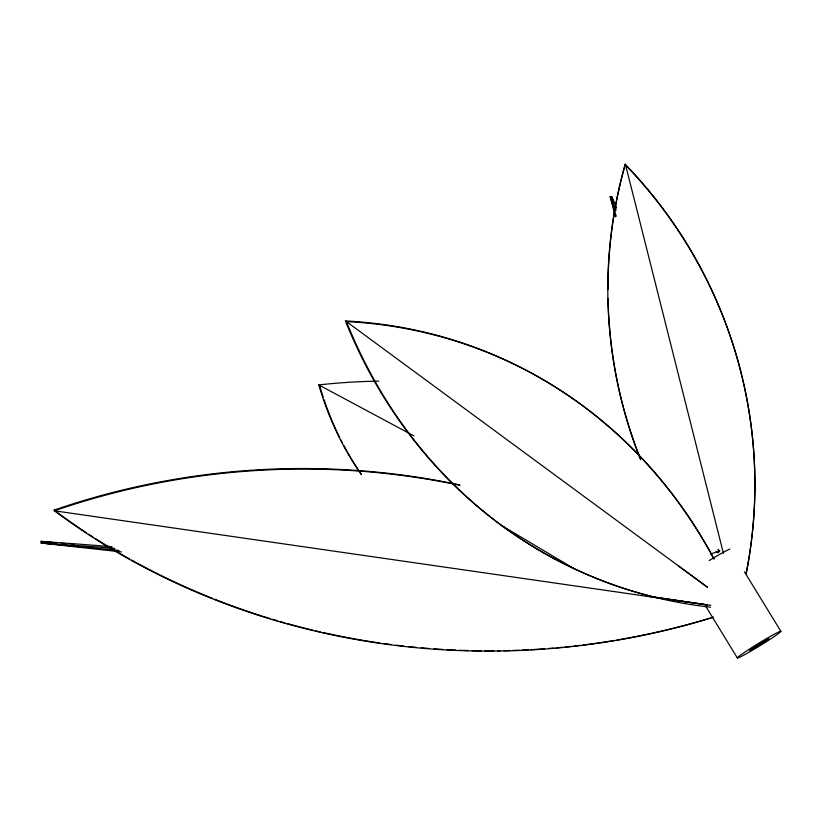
<?xml version="1.0" encoding="UTF-8"?>
<svg xmlns="http://www.w3.org/2000/svg" width="822" height="822" viewBox="0 0 822 822"><rect width="100%" height="100%" fill="white"/><g stroke="black" fill="none" stroke-linecap="round" stroke-linejoin="round"><path stroke-width="1.23" d="M717.801 549.271L719.733 550.884L718.038 552.867L716.137 551.213M710.506 554.059L719.733 550.884M119.046 550.452L41.1 543.023L41.141 541.4A765.94 22.8 6.3 0 1 112.121 546.722M56.471 542.89L41.141 541.4A765.94 22.8 6.3 0 0 47.491 542.119M61.588 543.383L65.421 543.763M71.812 544.38L74.36 544.626M615.431 216.772A562.567 39.281 76.2 0 1 610.212 196.653L611.794 196.807A561.981 38.428 76.3 0 1 616.654 208.038M707.074 604.992L54.437 510.801L54.108 510.092A694.292 629.087 -4.7 0 1 459.765 484.918M646.03 595.981L707.002 604.838M710.783 605.352L653.993 596.998A543.506 484.528 -67.2 0 1 345.394 320.94L346.442 321.587A542.253 482.863 -67.1 0 1 714.102 558.97M361.372 474.633A709.92 452.141 -38.5 0 1 318.802 384.922L413.836 435.835M501.626 525.525L574.383 568.845M707.619 587.36L346.442 321.587A542.253 482.863 -67.1 0 0 710.578 607.201M678.407 565.906L707.362 587.206M744.475 571.865L780.9 631.378A25.533 1.356 -31.5 0 1 747.886 652.843A25.533 1.356 -31.5 0 1 748.554 649.678A25.533 1.356 -31.5 0 1 780.9 631.378M705.543 605.948L737.324 657.888M610.212 196.653L616.243 216.248M613.284 201.719L611.794 196.807A561.981 38.428 76.3 0 0 613.078 201.842M723.442 553.401L625.357 164.092A459.652 457.566 45.8 0 0 607.951 289.488M713.239 617.332A694.076 628.748 -4.9 0 1 54.437 510.801A694.076 628.748 -4.9 0 1 459.93 485.319M746.14 573.653A459.447 457.166 43.4 0 0 625.121 164.585A459.447 457.166 43.4 0 0 640.646 459.786M361.475 474.489A709.592 450.939 -38.5 0 1 351.806 459.57M351.158 458.501A709.592 450.939 -38.5 0 1 343.74 445.39M342.558 443.15A709.592 450.939 -38.5 0 1 340.832 439.78M339.692 437.51A709.592 450.939 -38.5 0 1 324.043 399.636M323.231 397.18A709.592 450.939 -38.5 0 1 319.779 386.032M121.42 551.911A765.816 23.406 6.2 0 1 41.1 543.023A765.816 23.406 6.2 0 1 114.792 548.377M610.232 196.746A562.721 39.405 76.2 0 1 616.11 210.206M640.246 458.368A459.652 457.566 45.8 0 1 608.044 298.396M625.244 164.338A459.549 457.361 44.6 0 1 746.171 573.592M345.394 320.94A542.777 483.86 -67.1 0 1 713.845 558.785M713.177 617.188A694.292 629.087 -4.7 0 1 616.911 640.03M614.414 640.451A694.292 629.087 -4.7 0 1 582.89 645.023M580.353 645.332A694.292 629.087 -4.7 0 1 574.003 646.071M571.465 646.349A694.292 629.087 -4.7 0 1 565.104 647.017M562.556 647.263A694.292 629.087 -4.7 0 1 556.196 647.849M553.648 648.075A694.292 629.087 -4.7 0 1 548.551 648.486M544.729 648.784A694.292 629.087 -4.7 0 1 530.704 649.678M528.156 649.812A694.292 629.087 -4.7 0 1 521.785 650.11M519.237 650.223A694.292 629.087 -4.7 0 1 512.877 650.449M510.339 650.521A694.292 629.087 -4.7 0 1 503.978 650.675M500.177 650.736A694.292 629.087 -4.7 0 1 497.639 650.767M493.827 650.808A694.292 629.087 -4.7 0 1 484.929 650.808M481.117 650.788A694.292 629.087 -4.7 0 1 472.198 650.644M468.376 650.551A694.292 629.087 -4.7 0 1 459.447 650.253M455.624 650.099A694.292 629.087 -4.7 0 1 446.706 649.657M442.883 649.442A694.292 629.087 -4.7 0 1 433.975 648.846M428.889 648.466A694.292 629.087 -4.7 0 1 421.265 647.828M416.189 647.356A694.292 629.087 -4.7 0 1 408.596 646.595M403.551 646.041A694.292 629.087 -4.7 0 1 395.988 645.147M390.953 644.51A694.292 629.087 -4.7 0 1 383.432 643.503M379.682 642.968A694.292 629.087 -4.7 0 1 323.077 632.519M320.58 631.954A694.292 629.087 -4.7 0 1 315.597 630.803M313.1 630.207A694.292 629.087 -4.7 0 1 287.155 623.508M284.71 622.819A694.292 629.087 -4.7 0 1 279.819 621.422M277.384 620.713A694.292 629.087 -4.7 0 1 272.514 619.274M270.089 618.545A694.292 629.087 -4.7 0 1 262.845 616.294M261.622 615.914A694.292 629.087 -4.7 0 1 214.624 599.207M212.24 598.262A694.292 629.087 -4.7 0 1 131.592 560.08M129.331 558.826A694.292 629.087 -4.7 0 1 119.252 553.083M117.032 551.778A694.292 629.087 -4.7 0 1 95.064 538.359M92.907 536.972A694.292 629.087 -4.7 0 1 88.601 534.187M86.454 532.779A694.292 629.087 -4.7 0 1 54.108 510.092M55.115 542.982A765.94 22.8 6.3 0 1 50.029 542.407M318.802 384.922A709.92 452.141 -38.5 0 1 378.767 381.161M709.17 560.573A25.533 1.356 -31.5 0 1 729.926 549.117M754.062 648.322A11.487 0.617 -31.5 0 0 768.919 638.663A11.487 0.617 -31.5 0 0 754.36 646.904A11.487 0.617 -31.5 0 0 754.062 648.322"/></g></svg>
